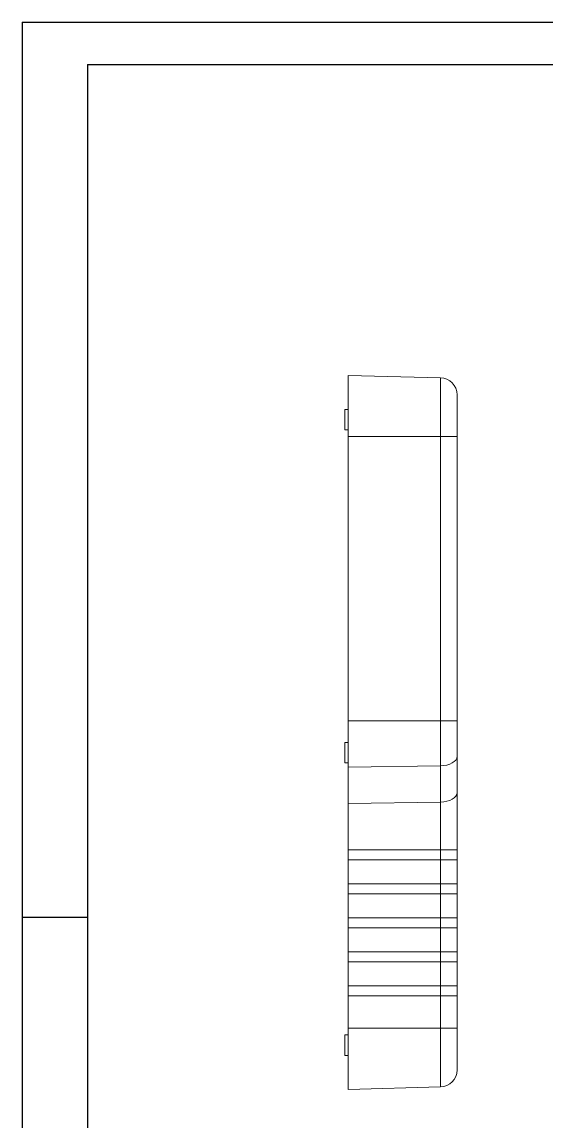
# Model space of a CAD drawing. Header units: inches. Extents: x 2685 to 4830, y 1126 to 1652.
# Drawn here: x 3557.6 to 3712, y 1328.9 to 1652.4 of the extents above; entities that cross this region are included whole.
import ezdxf

# ---------------------------------------------------------------- set-up
doc = ezdxf.new("R2010")
doc.units = ezdxf.units.IN
doc.header["$LTSCALE"] = 0.5

msp = doc.modelspace()

# ---------------------------------------------------------------- linework, layer by layer
for p, q in [((3557.611, 1652.384), (4302.554, 1652.384)), ((3557.611, 1652.384), (3557.611, 1125.657)), ((3576.887, 1639.843), (4290.013, 1639.843)), ((3576.887, 1639.843), (3576.887, 1138.198)), ((3576.887, 1389.02), (3557.611, 1389.02)), ((3557.611, 1369.512), (3557.611, 1125.657))]:
    msp.add_line(p, q)
at = {"color": 7, "linetype": 'Continuous', "lineweight": 15}
for p, q in [((3653.535, 1530.456), (3653.535, 1548.456)), ((3653.535, 1548.456), (3680.666, 1547.745)), ((3680.666, 1530.456), (3680.666, 1547.745)), ((3685.535, 1542.747), (3685.535, 1530.456)), ((3653.535, 1538.456), (3652.535, 1538.456)), ((3652.535, 1535.456), (3652.535, 1538.456)), ((3652.535, 1532.456), (3652.535, 1535.456)), ((3652.535, 1532.456), (3653.535, 1532.456)), ((3653.535, 1446.861), (3653.535, 1530.456)), ((3653.535, 1530.456), (3680.666, 1530.456)), ((3680.666, 1446.861), (3680.666, 1530.456)), ((3680.666, 1530.456), (3685.535, 1530.456)), ((3685.535, 1530.456), (3685.535, 1446.861)), ((3653.535, 1433.245), (3653.535, 1446.861)), ((3653.535, 1446.861), (3680.666, 1446.861)), ((3680.666, 1433.632), (3680.666, 1446.861)), ((3680.666, 1446.861), (3685.535, 1446.861)), ((3685.535, 1446.861), (3685.535, 1436.354)), ((3653.535, 1440.456), (3652.535, 1440.456)), ((3652.535, 1437.456), (3652.535, 1440.456)), ((3652.535, 1434.456), (3652.535, 1437.456)), ((3652.535, 1434.456), (3653.535, 1434.456)), ((3680.666, 1433.632), (3653.535, 1433.245)), ((3653.535, 1422.569), (3653.535, 1433.245)), ((3680.666, 1422.956), (3680.666, 1433.632)), ((3685.535, 1436.354), (3685.535, 1425.678)), ((3685.535, 1425.678), (3685.535, 1408.956)), ((3653.535, 1422.569), (3680.666, 1422.956)), ((3653.535, 1408.956), (3653.535, 1422.569)), ((3680.666, 1408.956), (3680.666, 1422.956)), ((3653.549, 1408.956), (3653.535, 1408.956)), ((3653.535, 1408.953), (3653.535, 1408.956)), ((3653.535, 1408.953), (3653.535, 1405.956)), ((3653.549, 1408.956), (3653.549, 1405.956)), ((3680.679, 1408.956), (3653.549, 1408.956)), ((3680.679, 1408.956), (3680.679, 1405.956)), ((3685.578, 1408.956), (3680.679, 1408.956)), ((3685.578, 1405.956), (3685.578, 1408.956)), ((3653.549, 1405.956), (3653.535, 1405.956)), ((3653.535, 1398.956), (3653.535, 1405.956)), ((3680.679, 1405.956), (3653.549, 1405.956)), ((3680.666, 1398.956), (3680.666, 1405.956)), ((3685.578, 1405.956), (3680.679, 1405.956)), ((3685.535, 1405.956), (3685.535, 1398.956)), ((3653.549, 1398.956), (3653.535, 1398.956)), ((3653.535, 1398.956), (3653.535, 1395.956)), ((3653.549, 1398.956), (3653.549, 1395.956)), ((3680.679, 1398.956), (3653.549, 1398.956)), ((3680.679, 1398.956), (3680.679, 1395.956)), ((3685.578, 1398.956), (3680.679, 1398.956)), ((3685.578, 1395.956), (3685.578, 1398.956)), ((3653.549, 1395.956), (3653.535, 1395.956)), ((3653.535, 1388.956), (3653.535, 1395.956)), ((3680.679, 1395.956), (3653.549, 1395.956)), ((3680.666, 1388.956), (3680.666, 1395.956)), ((3685.578, 1395.956), (3680.679, 1395.956)), ((3685.535, 1395.956), (3685.535, 1388.956)), ((3653.549, 1388.956), (3653.535, 1388.956)), ((3653.535, 1388.956), (3653.535, 1385.956)), ((3653.549, 1388.956), (3653.549, 1385.956)), ((3680.679, 1388.956), (3653.549, 1388.956)), ((3680.679, 1388.956), (3680.679, 1385.956)), ((3685.578, 1388.956), (3680.679, 1388.956)), ((3685.578, 1385.956), (3685.578, 1388.956)), ((3653.549, 1385.956), (3653.535, 1385.956)), ((3653.535, 1378.956), (3653.535, 1385.956)), ((3680.679, 1385.956), (3653.549, 1385.956)), ((3680.666, 1378.956), (3680.666, 1385.956)), ((3685.578, 1385.956), (3680.679, 1385.956)), ((3685.535, 1385.956), (3685.535, 1378.956)), ((3653.549, 1378.956), (3653.535, 1378.956)), ((3653.535, 1378.956), (3653.535, 1375.956)), ((3653.549, 1378.956), (3653.549, 1375.956)), ((3680.679, 1378.956), (3653.549, 1378.956)), ((3680.679, 1378.956), (3680.679, 1375.956)), ((3685.578, 1378.956), (3680.679, 1378.956)), ((3685.578, 1375.956), (3685.578, 1378.956)), ((3653.549, 1375.956), (3653.535, 1375.956)), ((3653.535, 1368.956), (3653.535, 1375.956)), ((3680.679, 1375.956), (3653.549, 1375.956)), ((3680.666, 1368.956), (3680.666, 1375.956)), ((3685.578, 1375.956), (3680.679, 1375.956)), ((3685.535, 1375.956), (3685.535, 1368.956)), ((3653.549, 1368.956), (3653.535, 1368.956)), ((3653.535, 1368.956), (3653.535, 1365.956)), ((3653.549, 1368.956), (3653.549, 1365.956)), ((3680.679, 1368.956), (3653.549, 1368.956)), ((3680.679, 1368.956), (3680.679, 1365.956)), ((3685.578, 1368.956), (3680.679, 1368.956)), ((3685.578, 1365.956), (3685.578, 1368.956)), ((3653.549, 1365.956), (3653.535, 1365.956)), ((3653.535, 1356.456), (3653.535, 1365.956)), ((3680.679, 1365.956), (3653.549, 1365.956)), ((3680.666, 1356.456), (3680.666, 1365.956)), ((3685.578, 1365.956), (3680.679, 1365.956)), ((3685.535, 1365.956), (3685.535, 1356.456)), ((3653.535, 1356.456), (3680.666, 1356.456)), ((3653.535, 1338.456), (3653.535, 1356.456)), ((3680.666, 1339.166), (3680.666, 1356.456)), ((3680.666, 1356.456), (3685.535, 1356.456)), ((3685.535, 1356.456), (3685.535, 1344.165)), ((3653.535, 1354.456), (3652.535, 1354.456)), ((3652.535, 1351.456), (3652.535, 1354.456)), ((3652.535, 1348.456), (3652.535, 1351.456)), ((3652.535, 1348.456), (3653.535, 1348.456)), ((3653.535, 1338.456), (3680.666, 1339.166))]:
    msp.add_line(p, q, dxfattribs=at)
at = {"color": 7, "linetype": 'Continuous', "lineweight": 15, "flags": 128}
for points in [[(3680.666, 1433.632), (3681.623, 1433.696), (3682.539, 1433.86), (3683.381, 1434.115), (3684.117, 1434.454), (3684.72, 1434.864), (3685.167, 1435.329), (3685.443, 1435.832), (3685.535, 1436.354)], [(3680.666, 1422.956), (3681.623, 1423.02), (3682.539, 1423.183), (3683.381, 1423.439), (3684.117, 1423.778), (3684.72, 1424.187), (3685.167, 1424.652), (3685.443, 1425.155), (3685.535, 1425.678)]]:
    msp.add_lwpolyline(points, dxfattribs=at)
at = {"color": 7, "linetype": 'Continuous', "lineweight": 15}
for centre, start, end in [((3680.535, 1542.747), 0, 88.5), ((3680.535, 1344.165), 271.5, 0)]:
    msp.add_arc(centre, 5, start, end, dxfattribs=at)

doc.saveas('drawing.dxf')
